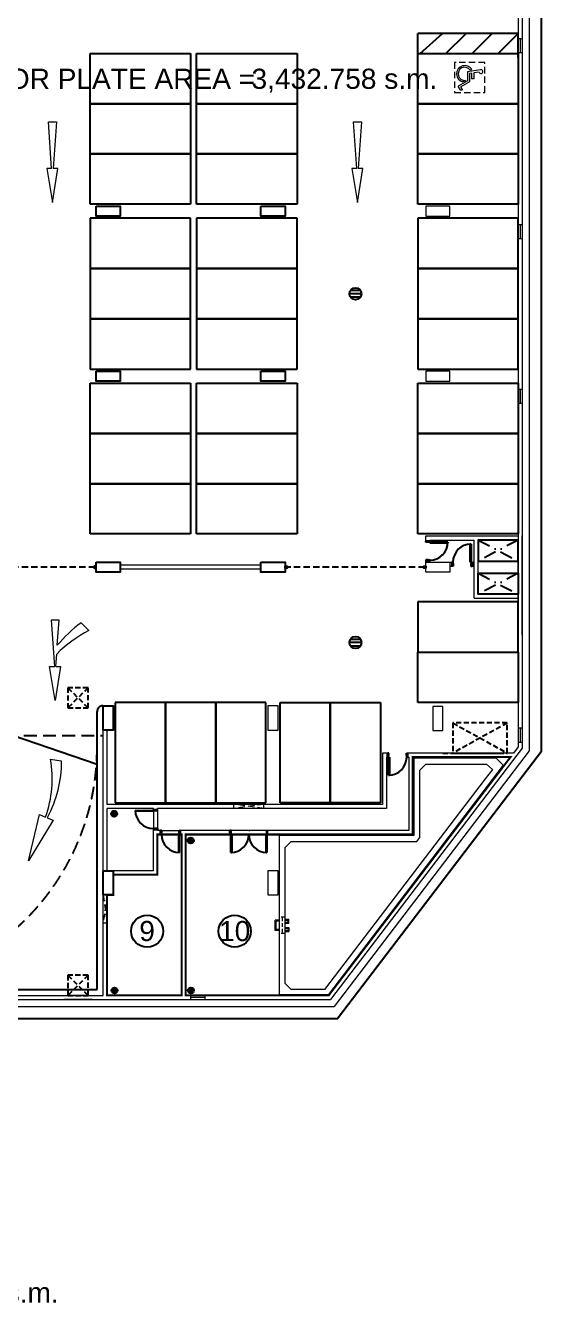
# Model space of a CAD drawing. Header units: millimetres. Extents: x 0 to 570263, y 0 to 232306.
# Drawn here: x 172609 to 198314, y 110732 to 174433 of the extents above; entities that cross this region are included whole.
import ezdxf
from ezdxf.enums import TextEntityAlignment as Align

# ---------------------------------------------------------------- set-up
doc = ezdxf.new("R2010")
doc.units = ezdxf.units.MM
doc.header["$LTSCALE"] = 100
for name, pattern in [('DASHDOT2', [12.7, 6.35, -3.175, 0, -3.175]), ('Hidden', [9.525, 6.35, -3.175]), ('HIDDEN2', [4.7625, 3.175, -1.5875]), ('HIDDENX2', [19.05, 12.7, -6.35])]:
    doc.linetypes.add(name, pattern=pattern)
for name, color, linetype in [('A-COLS', 3, 'Continuous'), ('DLN045__', 7, 'Continuous'), ('DLN08250', 5, 'Continuous'), ('DLN08254', 3, 'Continuous'), ('DLN220__', 7, 'Continuous'), ('DLN240__', 1, 'Continuous'), ('DLN280__', 3, 'Continuous'), ('DLN660', 1, 'Continuous'), ('DLN810__', 1, 'Continuous'), ('FITDOOR', 7, 'Continuous'), ('LAYOUT', 1, 'Continuous')]:
    doc.layers.add(name, color=color, linetype=linetype)
for name, color, linetype, lineweight in [('A-DOOR', 6, 'Continuous', 9), ('A-WALL', 7, 'Continuous', 9), ('A030_1', 1, 'Continuous', 13), ('A829_ROAD', 1, 'Continuous', 0)]:
    doc.layers.add(name, color=color, linetype=linetype, lineweight=lineweight)
doc.styles.get("Standard").update_dxf_attribs({"font": 'swiss.ttf'})

# ---------------------------------------------------------------- blocks, each defined once
blk = doc.blocks.new('A$C4FED4B1D')
at = {"layer": 'A-COLS', "color": 0, "lineweight": 18}
for p, q in [((67550, -20707), (67550, -72728)), ((68150, -72766), (68150, -20707)), ((63600, -45650), (62400, -45650)), ((62400, -45650), (62400, -46150)), ((63600, -46150), (63600, -45650)), ((62400, -46150), (63600, -46150)), ((63600, -53850), (62400, -53850)), ((62400, -53850), (62400, -54350)), ((63600, -54350), (63600, -53850)), ((62400, -54350), (63600, -54350)), ((62400, -63350), (63600, -63350)), ((62400, -63850), (62400, -63350)), ((63600, -63350), (63600, -63850)), ((63600, -63850), (62400, -63850)), ((55050, -70500), (54550, -70500)), ((54550, -70500), (54550, -71700)), ((55050, -71700), (55050, -70500)), ((63250, -70530), (62750, -70530)), ((62750, -70530), (62750, -71730)), ((63250, -71730), (63250, -70530)), ((54550, -71700), (55050, -71700)), ((62750, -71730), (63250, -71730)), ((67550, -72728), (57840, -85450)), ((58011, -86050), (68150, -72766)), ((55050, -78700), (54550, -78700)), ((54550, -78700), (54550, -79900)), ((55050, -79900), (55050, -78700)), ((54550, -79900), (55050, -79900)), ((12700, -85450), (57840, -85450)), ((12100, -86050), (58011, -86050))]:
    blk.add_line(p, q, dxfattribs=at)
at = {"layer": 'A-COLS', "color": 0}
for points in [[(46000, -45650), (47200, -45650), (47200, -46150), (46000, -46150)], [(54200, -45650), (55400, -45650), (55400, -46150), (54200, -46150)], [(46000, -53850), (47200, -53850), (47200, -54350), (46000, -54350)], [(54200, -53850), (55400, -53850), (55400, -54350), (54200, -54350)], [(46000, -63350), (47200, -63350), (47200, -63850), (46000, -63850)], [(54200, -63350), (55400, -63350), (55400, -63850), (54200, -63850)], [(46350, -70500), (46850, -70500), (46850, -71700), (46350, -71700)], [(46350, -78700), (46850, -78700), (46850, -79900), (46350, -79900)]]:
    blk.add_lwpolyline(points, close=True, dxfattribs=at)
at = {"layer": 'A-DOOR', "color": 0}
for p, q in [((67002, -37300), (67202, -37300)), ((67102, -37300), (67102, -38001)), ((67002, -38001), (67202, -38001)), ((67000, -46550), (67200, -46550)), ((67100, -46550), (67100, -47251)), ((67000, -47251), (67200, -47251)), ((67000, -54750), (67200, -54750)), ((67100, -54750), (67100, -55451)), ((67000, -55451), (67200, -55451)), ((67000, -71600), (67200, -71600)), ((67100, -71600), (67100, -72302)), ((67000, -72302), (67200, -72302)), ((51402, -85000), (50700, -85000))]:
    blk.add_line(p, q, dxfattribs=at)
for points in [[(50700, -84900, 0), (50700, -85100, 0)], [(51402, -84900, 0), (51402, -85100, 0)]]:
    blk.add_polyline3d(points, dxfattribs=at)
at = {"layer": 'A-WALL', "color": 0}
for p, q in [((67200, -20707), (67200, -72609)), ((67200, -22650), (67200, -39164)), ((67000, -28450), (67000, -72542)), ((67202, -37300), (67202, -38001)), ((67200, -46550), (67200, -47251)), ((67200, -54750), (67200, -55451)), ((64800, -65150), (64800, -62250)), ((65000, -64950), (65000, -62250)), ((67000, -64950), (67000, -62250)), ((67000, -64950), (67000, -62250)), ((67000, -66790), (67000, -62250)), ((67200, -66990), (67200, -62050)), ((64700, -63350), (64800, -63350)), ((64700, -63550), (64800, -63550)), ((65000, -64950), (67000, -64950)), ((64800, -65150), (67000, -65150)), ((67200, -71600), (67200, -72302)), ((67200, -72609), (57667, -85100)), ((67000, -72542), (66767, -72846)), ((66615, -73046), (57568, -84900)), ((61500, -73046), (61550, -73046)), ((65900, -73096), (66255, -73451)), ((66255, -73451), (57555, -84850)), ((62400, -73396), (62100, -73696)), ((60250, -75397), (46550, -75397)), ((48850, -75597), (46550, -75597)), ((48850, -75647), (48850, -76647)), ((60450, -75597), (49050, -75597)), ((49050, -75647), (49050, -76647)), ((52850, -75597), (52850, -75397)), ((54350, -75597), (54350, -75397)), ((49200, -76697), (50200, -76697)), ((49200, -76897), (50200, -76897)), ((52650, -76897), (52650, -76697)), ((52700, -76897), (54500, -76897)), ((54488, -76697), (52713, -76697)), ((53600, -76697), (53650, -76697)), ((54550, -76897), (54550, -76697)), ((55100, -76947), (55100, -84850)), ((46550, -79900), (46350, -79900)), ((46550, -81300), (46350, -81300)), ((55100, -81165), (54910, -81165)), ((55100, -81205), (54950, -81205)), ((55400, -81115), (55590, -81115)), ((55400, -81155), (55550, -81155)), ((55400, -81265), (55550, -81265)), ((55400, -81305), (55590, -81305)), ((55400, -81525), (55590, -81525)), ((55100, -81665), (54910, -81665)), ((55100, -81625), (54950, -81625)), ((55400, -81565), (55550, -81565)), ((55400, -81675), (55550, -81675)), ((55400, -81715), (55590, -81715)), ((45800, -85100), (44400, -85100)), ((45600, -84900), (44600, -84900)), ((50700, -85100), (51402, -85100)), ((50700, -85100), (51402, -85100))]:
    blk.add_line(p, q, dxfattribs=at)
at = {"layer": 'A-WALL', "color": 0, "linetype": 'HIDDENX2'}
blk.add_line((67000, -28450), (67000, -39049), dxfattribs=at)
at = {"layer": 'A-WALL', "color": 0, "lineweight": 18}
for p, q in [((62400, -62320), (62400, -62050)), ((62400, -62050), (67000, -62050)), ((62600, -62320), (62600, -62250)), ((62600, -62250), (64800, -62250)), ((65000, -62250), (67000, -62250)), ((54200, -63500), (47200, -63500)), ((54200, -63700), (47200, -63700)), ((62400, -63350), (62400, -63270)), ((62600, -63350), (62600, -63270)), ((63600, -63350), (63700, -63350)), ((63600, -63550), (63700, -63550)), ((46350, -78700), (46350, -71700)), ((46550, -75397), (46550, -71700)), ((60250, -72846), (60250, -75397)), ((60450, -72846), (60253, -72846)), ((60450, -72846), (60500, -72846)), ((60450, -73046), (60450, -75597)), ((60450, -73046), (60550, -73046)), ((66767, -72846), (61500, -72846)), ((61550, -73046), (61550, -76697)), ((61750, -73046), (61750, -76897)), ((61750, -73046), (66615, -73046)), ((61800, -73096), (61800, -76947)), ((65900, -73096), (61800, -73096)), ((62100, -73696), (62400, -73396)), ((62100, -77049), (62100, -73696)), ((62400, -73396), (65422, -73396)), ((65713, -73667), (65356, -74135)), ((65422, -73396), (65713, -73667)), ((65356, -74135), (57369, -84600)), ((46550, -78700), (46550, -75597)), ((48850, -75647), (48850, -75597)), ((49050, -75647), (49050, -75597)), ((48850, -78700), (48850, -76647)), ((49050, -76697), (49050, -76647)), ((49200, -76697), (49050, -76697)), ((49200, -76897), (49050, -76897)), ((49050, -78900), (49050, -76897)), ((52650, -76697), (50200, -76697)), ((50250, -76897), (50200, -76897)), ((50250, -84900), (50250, -76897)), ((50450, -76897), (50450, -84900)), ((52650, -76897), (50450, -76897)), ((61550, -76697), (54550, -76697)), ((61750, -76897), (54550, -76897)), ((61800, -76947), (55100, -76947)), ((61529, -76947), (55700, -76947)), ((61948, -77247), (62100, -77049)), ((55400, -77547), (55700, -77247)), ((55400, -84300), (55400, -77547)), ((55700, -77247), (61948, -77247)), ((48850, -78700), (46850, -78700)), ((49050, -78900), (46850, -78900)), ((46350, -84900), (46350, -79900)), ((46550, -84900), (46550, -79900)), ((54910, -81665), (54910, -81165)), ((54950, -81625), (54950, -81205)), ((55550, -81265), (55550, -81155)), ((55590, -81305), (55590, -81115)), ((55590, -81525), (55590, -81715)), ((55550, -81565), (55550, -81675)), ((55700, -84600), (55400, -84300)), ((57369, -84600), (55700, -84600)), ((57762, -84550), (57762, -84550)), ((12700, -84900), (46350, -84900)), ((12700, -85100), (57667, -85100)), ((46550, -84900), (50250, -84900)), ((50450, -84900), (57568, -84900)), ((55100, -84850), (57555, -84850)), ((58451, -86050), (58451, -86050))]:
    blk.add_line(p, q, dxfattribs=at)
at = {"layer": 'A-WALL', "color": 0, "lineweight": 25}
for p, q in [((62600, -62300, 0), (62400, -62300, 0)), ((62600, -63300, 0), (62400, -63300, 0)), ((63700, -63350, 0), (63700, -63550, 0)), ((64700, -63350, 0), (64700, -63550, 0)), ((60500, -73046, 0), (60500, -72846, 0)), ((61500, -73046, 0), (61500, -72846, 0)), ((48850, -75647, 0), (49050, -75647, 0)), ((48850, -76647, 0), (49050, -76647, 0)), ((49200, -76897, 0), (49200, -76697, 0)), ((50200, -76897, 0), (50200, -76697, 0))]:
    blk.add_line(p, q, dxfattribs=at)
at = {"layer": 'A-WALL', "color": 0, "linetype": 'HIDDEN2'}
for p, q in [((54350, -75397), (52850, -75597)), ((54350, -75597), (52850, -75397)), ((46550, -79900), (46350, -81300)), ((46350, -79900), (46550, -81300))]:
    blk.add_line(p, q, dxfattribs=at)
at = {"layer": 'A-WALL', "color": 0, "linetype": 'Hidden', "lineweight": 18, "ltscale": 0.3}
for p, q in [((55400, -81015), (55100, -81015)), ((55250, -81015), (55250, -81815)), ((55400, -81815), (55100, -81815))]:
    blk.add_line(p, q, dxfattribs=at)
at = {"layer": 'A-WALL', "color": 0}
blk.add_lwpolyline([(65000, -62250), (67000, -62250), (67000, -64950), (65000, -64950)], close=True, dxfattribs=at)
at = {"layer": 'A030_1', "color": 0}
for p, q in [((65118, -38858, 0), (64473, -38957, 0)), ((64473, -39412, 0), (64015, -39677, 0)), ((64582, -39460, 0), (64145, -39712, 0)), ((64373, -39391, 0), (64245, -39465, 0)), ((64473, -38957, 0), (64473, -39412, 0)), ((64677, -39036, 0), (64582, -39051, 0)), ((64582, -39051, 0), (64582, -39460, 0)), ((64691, -38862, 0), (64602, -38875, 0)), ((64677, -39036, 0), (64677, -39319, 0)), ((64786, -39319, 0), (64677, -39319, 0)), ((65050, -38978, 0), (64786, -39019, 0)), ((64786, -39019, 0), (64786, -39319, 0)), ((64145, -39901, 0), (64015, -39677, 0)), ((64227, -39853, 0), (64145, -39712, 0)), ((64227, -39853, 0), (64145, -39901, 0))]:
    blk.add_line(p, q, dxfattribs=at)
at = {"layer": 'A030_1', "color": 0, "linetype": 'Hidden', "ltscale": 0.5, "elevation": 0}
blk.add_lwpolyline([(63832, -38493), (63832, -39993), (65332, -39993), (65332, -38493)], close=True, dxfattribs=at)
at = {"layer": 'A030_1', "color": 0}
for centre, radius, start, end in [((64336, -39066, 0), 409, 30, 257.15142), ((64336, -39066, 0), 327, 35.68534, 276.41136), ((65141, -38950, 0), 95.5, 197.21298, 103.94427)]:
    blk.add_arc(centre, radius, start, end, dxfattribs=at)
at = {"layer": 'A829_ROAD', "color": 0}
for p, q in [((43627, -41456), (44025, -41456)), ((43790, -43770), (43627, -41456)), ((44025, -41456), (43862, -43770)), ((58801, -41456), (59199, -41456)), ((58964, -43770), (58801, -41456)), ((59199, -41456), (59036, -43770)), ((43555, -43770), (43826, -45456)), ((43790, -43770), (43555, -43770)), ((43826, -45456), (44097, -43770)), ((44097, -43770), (43862, -43770)), ((58729, -43770), (59000, -45456)), ((58964, -43770), (58729, -43770)), ((59000, -45456), (59271, -43770)), ((59271, -43770), (59036, -43770)), ((44159, -66232), (43762, -66232)), ((43762, -66232), (43925, -68545)), ((44071, -67484), (44159, -66232)), ((43997, -68545), (44040, -67924)), ((43961, -70232), (43690, -68545)), ((43690, -68545), (43925, -68545)), ((44232, -68545), (43961, -70232)), ((43997, -68545), (44232, -68545))]:
    blk.add_line(p, q, dxfattribs=at)
at = {"layer": 'A829_ROAD', "color": 0, "ltscale": 3}
blk.add_line((45643, -66751), (45250, -66367), dxfattribs=at)
blk.add_lwpolyline([(43481, -76028, 0.13585), (43727, -73152), (44270, -73241, -0.120735), (43572, -76066), (43872, -76190), (42635, -78203), (43179, -75904), (43481, -76028)], format="xyb", dxfattribs=at)
for centre, radius, start, end in [((48677, -72578), 6569, 117.50357, 134.89219), ((49729, -72272), 7411, 127.18053, 139.75924)]:
    blk.add_arc(centre, radius, start, end, dxfattribs=at)
at = {"layer": 'DLN220__', "color": 0, "linetype": 'Hidden', "ltscale": 0.5}
for p, q in [((45950, -63600), (37750, -63600)), ((62350, -63600), (55450, -63600))]:
    blk.add_line(p, q, dxfattribs=at)
at = {"layer": 'DLN220__', "color": 0, "linetype": 'HIDDENX2', "ltscale": 0.2}
for p, q in [((45600, -69600), (44600, -70600)), ((45600, -69600), (44600, -70600)), ((44600, -69600), (45600, -70600)), ((66450, -71350), (63750, -72846)), ((63750, -71350), (66450, -72846)), ((66450, -71350), (63750, -72846)), ((63750, -71350), (66450, -72846)), ((63250, -72846), (66250, -72846)), ((45600, -83900), (44600, -84900)), ((44600, -83900), (45600, -84900)), ((44600, -83900), (45600, -84900)), ((45600, -83900), (44600, -84900))]:
    blk.add_line(p, q, dxfattribs=at)
at = {"layer": 'DLN220__', "color": 0}
for points in [[(46000, -63550), (45900, -63550), (45900, -63575), (45950, -63575), (45950, -63625), (45900, -63625), (45900, -63650), (46000, -63650)], [(55400, -63550), (55500, -63550), (55500, -63575), (55450, -63575), (55450, -63625), (55500, -63625), (55500, -63650), (55400, -63650)], [(62400, -63650), (62300, -63650), (62300, -63625), (62350, -63625), (62350, -63575), (62300, -63575), (62300, -63550), (62400, -63550)]]:
    blk.add_lwpolyline(points, close=True, dxfattribs=at)
at = {"layer": 'DLN220__', "color": 0, "linetype": 'HIDDENX2', "ltscale": 0.2, "elevation": 0}
for points in [[(45600, -69600), (44600, -69600), (44600, -70600), (45600, -70600)], [(66450, -71350), (63750, -71350), (63750, -72846), (66450, -72846)], [(66450, -71350), (63750, -71350), (63750, -72846), (66450, -72846)], [(45600, -83900), (44600, -83900), (44600, -84900), (45600, -84900)], [(45600, -83900), (44600, -83900), (44600, -84900), (45600, -84900)]]:
    blk.add_lwpolyline(points, close=True, dxfattribs=at)
at = {"layer": 'DLN240__', "color": 0}
blk.add_lwpolyline([(46050, -73413), (41845, -71969), (37429, -73414)], dxfattribs=at)
at = {"layer": 'DLN280__', "color": 0, "linetype": 'DASHDOT2'}
for p, q in [((65000, -62250), (67000, -63300)), ((67000, -62250), (65000, -63300)), ((65000, -62250), (67000, -63300)), ((65000, -63900), (67000, -64950)), ((67000, -63900), (65000, -64950)), ((65000, -63900), (67000, -64950)), ((67000, -63900), (65000, -64950))]:
    blk.add_line(p, q, dxfattribs=at)
at = {"layer": 'DLN280__', "color": 0, "linetype": 'Continuous', "ltscale": 0.2}
for points in [[(65000, -63300), (67000, -63300), (67000, -62250), (65000, -62250)], [(65000, -63900), (67000, -63900), (67000, -64950), (65000, -64950)]]:
    blk.add_lwpolyline(points, close=True, dxfattribs=at)
at = {"layer": 'DLN660', "color": 0}
for p, q in [((62003, -38050), (62003, -37050)), ((67003, -37050), (62003, -37050)), ((62125, -38050), (63236, -37050)), ((63403, -38050), (64403, -37050)), ((64703, -38050), (65703, -37050)), ((66003, -38050), (67003, -37050)), ((67003, -38250), (67003, -37050)), ((67003, -38050), (67003, -37050)), ((45700, -40550), (45700, -38050)), ((45700, -38050), (50700, -38050)), ((50700, -38050), (50700, -40550)), ((51000, -40550), (51000, -38050)), ((51000, -38050), (56000, -38050)), ((56000, -38050), (56000, -40550)), ((62000, -40550), (62000, -38050)), ((62000, -38050), (67000, -38050)), ((67000, -38050), (67000, -40550)), ((45700, -43050), (45700, -40550)), ((45700, -40550), (50700, -40550)), ((50700, -40550), (45700, -40550)), ((50700, -40550), (50700, -43050)), ((56000, -40550), (51000, -40550)), ((51000, -43050), (51000, -40550)), ((51000, -40550), (56000, -40550)), ((56000, -40550), (56000, -43050)), ((67000, -40550), (62000, -40550)), ((62000, -43050), (62000, -40550)), ((62000, -40550), (67000, -40550)), ((67000, -40550), (67000, -43050)), ((50700, -43050), (45700, -43050)), ((45700, -45550), (45700, -43050)), ((45700, -43050), (50700, -43050)), ((50700, -43050), (50700, -45550)), ((56000, -43050), (51000, -43050)), ((51000, -45550), (51000, -43050)), ((51000, -43050), (56000, -43050)), ((56000, -43050), (56000, -45550)), ((67000, -43050), (62000, -43050)), ((62000, -45550), (62000, -43050)), ((62000, -43050), (67000, -43050)), ((67000, -43050), (67000, -45550)), ((50700, -45550), (45700, -45550)), ((56000, -45550), (51000, -45550)), ((67000, -45550), (62000, -45550)), ((50700, -46250), (45700, -46250)), ((45700, -46250), (45700, -48750)), ((50700, -48750), (50700, -46250)), ((56000, -46250), (51000, -46250)), ((51000, -46250), (51000, -48750)), ((56000, -48750), (56000, -46250)), ((67000, -46250), (62000, -46250)), ((62000, -46250), (62000, -48750)), ((67000, -48750), (67000, -46250)), ((45700, -48750), (50700, -48750)), ((50700, -48750), (45700, -48750)), ((45700, -48750), (45700, -51250)), ((50700, -51250), (50700, -48750)), ((51000, -48750), (56000, -48750)), ((56000, -48750), (51000, -48750)), ((51000, -48750), (51000, -51250)), ((56000, -51250), (56000, -48750)), ((62000, -48750), (67000, -48750)), ((67000, -48750), (62000, -48750)), ((62000, -48750), (62000, -51250)), ((67000, -51250), (67000, -48750)), ((45700, -51250), (50700, -51250)), ((50700, -51250), (45700, -51250)), ((45700, -51250), (45700, -53750)), ((50700, -53750), (50700, -51250)), ((51000, -51250), (56000, -51250)), ((56000, -51250), (51000, -51250)), ((51000, -51250), (51000, -53750)), ((56000, -53750), (56000, -51250)), ((62000, -51250), (67000, -51250)), ((67000, -51250), (62000, -51250)), ((62000, -51250), (62000, -53750)), ((67000, -53750), (67000, -51250)), ((45700, -53750), (50700, -53750)), ((51000, -53750), (56000, -53750)), ((62000, -53750), (67000, -53750)), ((45700, -56950), (45700, -54450)), ((45700, -54450), (50700, -54450)), ((50700, -54450), (50700, -56950)), ((51000, -56950), (51000, -54450)), ((51000, -54450), (56000, -54450)), ((56000, -54450), (56000, -56950)), ((62000, -56950), (62000, -54450)), ((62000, -54450), (67000, -54450)), ((67000, -54450), (67000, -56950)), ((50700, -56950), (45700, -56950)), ((45700, -59450), (45700, -56950)), ((45700, -56950), (50700, -56950)), ((50700, -56950), (50700, -59450)), ((56000, -56950), (51000, -56950)), ((51000, -59450), (51000, -56950)), ((51000, -56950), (56000, -56950)), ((56000, -56950), (56000, -59450)), ((67000, -56950), (62000, -56950)), ((62000, -59450), (62000, -56950)), ((62000, -56950), (67000, -56950)), ((67000, -56950), (67000, -59450)), ((50700, -59450), (45700, -59450)), ((45700, -61950), (45700, -59450)), ((45700, -59450), (50700, -59450)), ((50700, -59450), (50700, -61950)), ((56000, -59450), (51000, -59450)), ((51000, -61950), (51000, -59450)), ((51000, -59450), (56000, -59450)), ((56000, -59450), (56000, -61950)), ((67000, -59450), (62000, -59450)), ((62000, -61950), (62000, -59450)), ((62000, -59450), (67000, -59450)), ((67000, -59450), (67000, -61950)), ((50700, -61950), (45700, -61950)), ((56000, -61950), (51000, -61950)), ((67000, -61950), (62000, -61950)), ((67000, -65327), (62000, -65327)), ((62000, -65327), (62000, -67827)), ((67000, -67827), (67000, -65327)), ((62000, -67827), (67000, -67826)), ((62000, -67827), (67000, -67827)), ((62000, -70327), (62000, -67827)), ((67000, -67826), (67000, -70326)), ((46950, -70327), (46950, -75327)), ((49450, -70327), (46950, -70327)), ((49450, -75327), (49450, -70327)), ((49450, -70327), (49450, -75327)), ((51950, -70327), (49450, -70327)), ((51950, -70327), (51950, -75327)), ((54450, -70327), (51950, -70327)), ((51950, -75327), (51950, -70327)), ((54450, -75327), (54450, -70327)), ((55150, -75327), (55150, -70327)), ((55150, -70327), (57650, -70327)), ((57650, -75327), (57650, -70327)), ((57650, -70327), (60150, -70327)), ((57650, -70327), (57650, -75327)), ((60150, -70327), (60150, -75327)), ((67000, -70326), (62000, -70327)), ((46950, -75327), (49450, -75327)), ((49450, -75327), (51950, -75327)), ((51950, -75327), (54450, -75327)), ((57650, -75327), (55150, -75327)), ((60150, -75327), (57650, -75327))]:
    blk.add_line(p, q, dxfattribs=at)
at = {"layer": 'DLN810__', "color": 0}
for p, q in [((59200, -50000), (58600, -50000)), ((59158, -49847), (58647, -49847)), ((59145, -50174), (58655, -50174)), ((59200, -67350), (58600, -67350)), ((59158, -67197), (58647, -67197)), ((59145, -67524), (58655, -67524)), ((46340, -70500), (46350, -70500)), ((46050, -84600), (46050, -70783)), ((47029, -75785), (46774, -75785)), ((47050, -75862), (46750, -75862)), ((47022, -75948), (46778, -75948)), ((50856, -77194), (50556, -77194)), ((50834, -77117), (50579, -77117)), ((50828, -77281), (50583, -77281)), ((12700, -84600), (46050, -84600)), ((47065, -84657), (46765, -84657)), ((47044, -84580), (46789, -84580)), ((50865, -84657), (50565, -84657)), ((50844, -84580), (50589, -84580)), ((47038, -84744), (46793, -84744)), ((50838, -84744), (50593, -84744))]:
    blk.add_line(p, q, dxfattribs=at)
at = {"layer": 'DLN810__', "color": 0, "linetype": 'Hidden'}
blk.add_line((37650, -71970), (46350, -71970), dxfattribs=at)
at = {"layer": 'DLN810__', "color": 0}
for centre, radius in [((58900, -50000), 300), ((58900, -67350), 300), ((46900, -75862), 150), ((50706, -77194), 150), ((46915, -84657), 150), ((50715, -84657), 150)]:
    blk.add_circle(centre, radius, dxfattribs=at)
blk.add_arc((46333, -70783), 283, 88.58036, 181.03251, dxfattribs=at)
at = {"layer": 'DLN810__', "color": 0, "linetype": 'Hidden'}
blk.add_arc((34040, -72591, 0), 12010, 270.47965, 0.56955, dxfattribs=at)
at = {"layer": 'FITDOOR', "color": 0}
for p, q in [((62400, -62363, 0), (62400, -62300, 0)), ((62438, -62300, 0), (62400, -62300, 0)), ((62525, -62363, 0), (62400, -62363, 0)), ((62438, -62312, 0), (62438, -62300, 0)), ((62600, -62350, 0), (62525, -62350, 0)), ((62525, -62363, 0), (62525, -62350, 0)), ((62600, -62300, 0), (62563, -62300, 0)), ((62563, -62312, 0), (62563, -62300, 0)), ((62600, -62350, 0), (62600, -62300, 0)), ((63500, -62350, 0), (62600, -62350, 0)), ((62600, -62350, 0), (62600, -62395, 0)), ((62600, -62395, 0), (63500, -62395, 0)), ((63500, -62350, 0), (63500, -62395, 0)), ((64650, -62450, 0), (64605, -62450, 0)), ((64605, -63350, 0), (64605, -62450, 0)), ((64650, -62450, 0), (64650, -63350, 0)), ((62400, -63238, 0), (62400, -63300, 0)), ((62525, -63238, 0), (62400, -63238, 0)), ((62438, -63300, 0), (62400, -63300, 0)), ((62438, -63288, 0), (62438, -63300, 0)), ((62525, -63238, 0), (62525, -63250, 0)), ((62600, -63250, 0), (62525, -63250, 0)), ((62563, -63288, 0), (62563, -63300, 0)), ((62600, -63300, 0), (62563, -63300, 0)), ((62600, -63250, 0), (62600, -63300, 0)), ((63750, -63350, 0), (63700, -63350, 0)), ((63700, -63350, 0), (63700, -63388, 0)), ((63712, -63388, 0), (63700, -63388, 0)), ((63700, -63513, 0), (63700, -63550, 0)), ((63712, -63513, 0), (63700, -63513, 0)), ((63763, -63550, 0), (63700, -63550, 0)), ((63750, -63350, 0), (63750, -63425, 0)), ((63763, -63425, 0), (63750, -63425, 0)), ((63763, -63425, 0), (63763, -63550, 0)), ((64650, -63350, 0), (64605, -63350, 0)), ((64638, -63425, 0), (64638, -63550, 0)), ((64638, -63425, 0), (64650, -63425, 0)), ((64638, -63550, 0), (64700, -63550, 0)), ((64650, -63350, 0), (64650, -63425, 0)), ((64650, -63350, 0), (64700, -63350, 0)), ((64688, -63388, 0), (64700, -63388, 0)), ((64688, -63513, 0), (64700, -63513, 0)), ((64700, -63350, 0), (64700, -63388, 0)), ((64700, -63513, 0), (64700, -63550, 0)), ((60563, -72846, 0), (60500, -72846, 0)), ((60500, -72884, 0), (60500, -72846, 0)), ((60512, -72884, 0), (60500, -72884, 0)), ((60500, -73046, 0), (60500, -73009, 0)), ((60512, -73009, 0), (60500, -73009, 0)), ((60550, -73046, 0), (60500, -73046, 0)), ((60550, -73046, 0), (60550, -72971, 0)), ((60563, -72971, 0), (60550, -72971, 0)), ((60550, -73046, 0), (60595, -73046, 0)), ((60550, -73946, 0), (60550, -73046, 0)), ((60563, -72971, 0), (60563, -72846, 0)), ((60595, -73046, 0), (60595, -73946, 0)), ((61438, -72846, 0), (61500, -72846, 0)), ((61438, -72971, 0), (61438, -72846, 0)), ((61438, -72971, 0), (61450, -72971, 0)), ((61450, -73046, 0), (61450, -72971, 0)), ((61450, -73046, 0), (61500, -73046, 0)), ((61488, -72884, 0), (61500, -72884, 0)), ((61488, -73009, 0), (61500, -73009, 0)), ((61500, -72884, 0), (61500, -72846, 0)), ((61500, -73046, 0), (61500, -73009, 0)), ((60550, -73946, 0), (60595, -73946, 0)), ((47950, -75697, 0), (47950, -75742, 0)), ((47950, -75697, 0), (48850, -75697, 0)), ((48850, -75742, 0), (47950, -75742, 0)), ((48850, -75647, 0), (48888, -75647, 0)), ((48850, -75697, 0), (48850, -75647, 0)), ((48850, -75697, 0), (48850, -75742, 0)), ((48850, -75697, 0), (48925, -75697, 0)), ((48888, -75659, 0), (48888, -75647, 0)), ((48925, -75710, 0), (48925, -75697, 0)), ((48925, -75710, 0), (49050, -75710, 0)), ((49013, -75659, 0), (49013, -75647, 0)), ((49013, -75647, 0), (49050, -75647, 0)), ((49050, -75710, 0), (49050, -75647, 0)), ((48850, -76597, 0), (48850, -76647, 0)), ((48850, -76597, 0), (48925, -76597, 0)), ((48850, -76647, 0), (48888, -76647, 0)), ((48888, -76635, 0), (48888, -76647, 0)), ((48925, -76585, 0), (49050, -76585, 0)), ((48925, -76585, 0), (48925, -76597, 0)), ((49013, -76635, 0), (49013, -76647, 0)), ((49013, -76647, 0), (49050, -76647, 0)), ((49050, -76585, 0), (49050, -76647, 0)), ((49200, -76735, 0), (49200, -76697, 0)), ((49263, -76697, 0), (49200, -76697, 0)), ((49212, -76735, 0), (49200, -76735, 0)), ((49212, -76860, 0), (49200, -76860, 0)), ((49200, -76897, 0), (49200, -76860, 0)), ((49250, -76897, 0), (49200, -76897, 0)), ((49250, -76897, 0), (49250, -76822, 0)), ((49263, -76822, 0), (49250, -76822, 0)), ((49263, -76822, 0), (49263, -76697, 0)), ((50105, -76897, 0), (50105, -77797, 0)), ((50150, -76897, 0), (50105, -76897, 0)), ((50138, -76697, 0), (50200, -76697, 0)), ((50138, -76822, 0), (50138, -76697, 0)), ((50138, -76822, 0), (50150, -76822, 0)), ((50150, -76897, 0), (50150, -76822, 0)), ((50150, -77797, 0), (50150, -76897, 0)), ((50150, -76897, 0), (50200, -76897, 0)), ((50188, -76735, 0), (50200, -76735, 0)), ((50188, -76860, 0), (50200, -76860, 0)), ((50200, -76735, 0), (50200, -76697, 0)), ((50200, -76897, 0), (50200, -76860, 0)), ((52713, -76697), (52650, -76697)), ((52650, -76810), (52650, -76697)), ((52662, -76810), (52650, -76810)), ((52650, -76897), (52650, -76860)), ((52662, -76860), (52650, -76860)), ((52700, -76897), (52650, -76897)), ((52700, -76897), (52700, -76847)), ((52713, -76847), (52700, -76847)), ((52700, -76897), (52745, -76897)), ((52700, -77797), (52700, -76897)), ((52713, -76847), (52713, -76697)), ((52745, -76897), (52745, -77797)), ((54455, -76897), (54500, -76897)), ((54455, -77797), (54455, -76897)), ((54488, -76697), (54550, -76697)), ((54488, -76847), (54488, -76697)), ((54488, -76847), (54500, -76847)), ((54500, -76897), (54500, -76847)), ((54500, -76897), (54550, -76897)), ((54500, -76897), (54500, -77797)), ((54538, -76735), (54550, -76735)), ((54538, -76860), (54550, -76860)), ((54550, -76735), (54550, -76697)), ((54550, -76897), (54550, -76860)), ((50150, -77797, 0), (50105, -77797, 0)), ((52700, -77797), (52745, -77797)), ((54455, -77797), (54500, -77797))]:
    blk.add_line(p, q, dxfattribs=at)
for centre, start, end in [((62600, -62350, 0), 270, 0), ((64650, -63350, 0), 90, 180), ((60550, -73046, 0), 270, 0), ((48850, -75697, 0), 180, 270), ((50150, -76897, 0), 180, 270), ((52700, -76897), 270, 0), ((54500, -76897), 180, 270)]:
    blk.add_arc(centre, 900, start, end, dxfattribs=at)

msp = doc.modelspace()

# ---------------------------------------------------------------- linework, layer by layer
at = {"layer": 'DLN08250', "linetype": 'Hidden', "lineweight": 18, "const_width": 100}
msp.add_lwpolyline([(193864.1, 206698.8), (193864.1, 198337.1, -0.2579988), (198264.1, 190392.7), (198264.1, 138334), (188125, 125049.2), (142214.1, 125049.2), (142214.1, 134749.2), (158164.1, 134749.2), (158164.1, 211799), (181364.1, 211799), (181364.1, 206698.8)], format="xyb", close=True, dxfattribs=at)
at = {"layer": 'DLN08250', "color": 0}
for centre in [(178651.5, 129394.3), (183008.5, 129394.3)]:
    msp.add_circle(centre, 800, dxfattribs=at)
at = {"layer": 'DLN08254', "linetype": 'Hidden', "const_width": 100}
for points in [[(196728.9, 138052.7), (187681.9, 126198.8), (180564.1, 126198.8), (180564.1, 134202.1), (191864.1, 134202.1), (191864.1, 138052.7)], [(180364.1, 134202.1), (180364.1, 126198.8), (176664.1, 126198.8), (176664.1, 131198.8), (176964.1, 131198.8), (176964.1, 132198.8), (179164.1, 132198.8), (179164.1, 134202.1)]]:
    msp.add_lwpolyline(points, close=True, dxfattribs=at)

# ---------------------------------------------------------------- block references
at = {"layer": 'LAYOUT'}
msp.add_blockref('A$C4FED4B1D', (130114.1, 211099.2), dxfattribs=at)

# ---------------------------------------------------------------- texts
at = {"layer": 'A-WALL'}
msp.add_text('FLOOR PLATE AREA =', height=1000, dxfattribs=at).set_placement((169005.3, 171288.7))
msp.add_text('3,432.758 s.m.', height=1000, dxfattribs=at).set_placement((193086.4, 171288.7), align=Align.RIGHT)
at = {"layer": 'DLN045__', "lineweight": 18, "insert": (174254.5, 111918, 0), "char_height": 1000, "attachment_point": 3}
msp.add_mtext_dynamic_manual_height_columns('3,432.758 s.m.', width=12641.701, gutter_width=1, heights=[0], dxfattribs=at)
at = {"layer": 'DLN08250', "color": 0, "char_height": 1000, "attachment_point": 5}
for s, insert in [('9', (178651.5, 129394.3)), ('10', (183008.5, 129394.3))]:
    msp.add_mtext_dynamic_manual_height_columns(s, width=1022, gutter_width=1, heights=[0], dxfattribs=dict(at, insert=insert))

doc.saveas('drawing.dxf')
